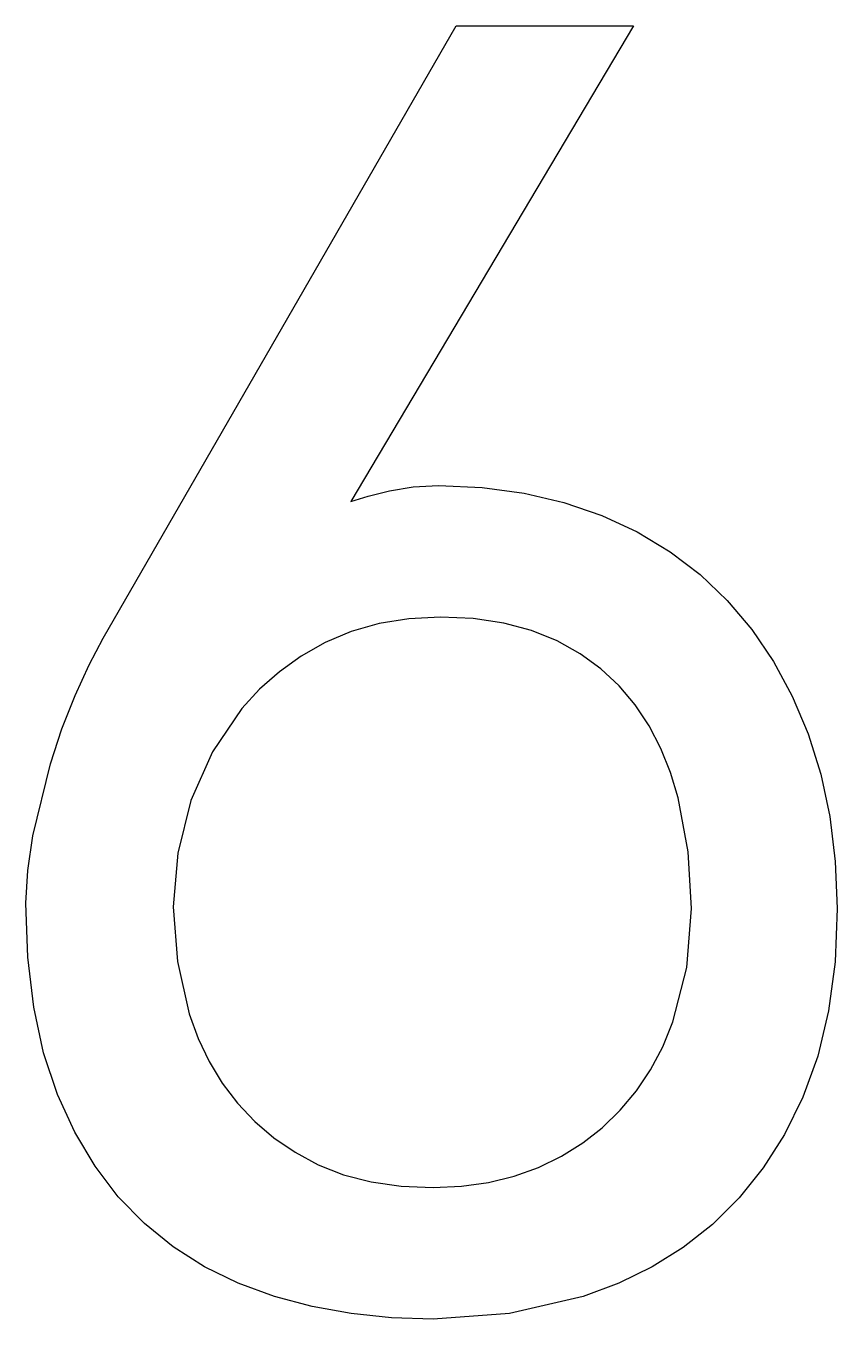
# Model space of a CAD drawing. Extents: x 0.7 to 7.1, y -0.1 to 10.1.
import ezdxf

# ---------------------------------------------------------------- set-up
doc = ezdxf.new("R2010")
doc.units = 0
doc.layers.get('0').update_dxf_attribs({"linetype": 'CONTINUOUS'})

msp = doc.modelspace()

# ---------------------------------------------------------------- linework, layer by layer
at = {"color": 0}
for p, q in [((1.264, 5.292), (4.056, 10.139)), ((5.458, 10.139), (3.222, 6.375)), ((4.056, 10.139), (5.458, 10.139)), ((3.361, 6.417), (3.528, 6.458)), ((3.528, 6.458), (3.715, 6.49)), ((3.715, 6.49), (3.917, 6.5)), ((3.917, 6.5), (4.263, 6.485)), ((4.263, 6.485), (4.594, 6.441)), ((3.222, 6.375), (3.361, 6.417)), ((4.594, 6.441), (4.909, 6.367)), ((4.909, 6.367), (5.208, 6.264)), ((5.208, 6.264), (5.489, 6.133)), ((5.489, 6.133), (5.748, 5.977)), ((5.748, 5.977), (5.986, 5.796)), ((5.986, 5.796), (6.201, 5.59)), ((6.201, 5.59), (6.395, 5.36)), ((3.681, 5.446), (3.446, 5.408)), ((3.931, 5.458), (3.681, 5.446)), ((4.191, 5.447), (3.931, 5.458)), ((4.432, 5.411), (4.191, 5.447)), ((3.226, 5.345), (3.021, 5.257)), ((3.446, 5.408), (3.226, 5.345)), ((4.653, 5.353), (4.432, 5.411)), ((4.854, 5.271), (4.653, 5.353)), ((6.395, 5.36), (6.566, 5.108)), ((1.153, 5.082), (1.264, 5.292)), ((3.021, 5.257), (2.831, 5.149)), ((5.036, 5.169), (4.854, 5.271)), ((2.831, 5.149), (2.658, 5.026)), ((5.2, 5.05), (5.036, 5.169)), ((1.042, 4.84), (1.153, 5.082)), ((2.658, 5.026), (2.501, 4.888)), ((5.345, 4.915), (5.2, 5.05)), ((6.566, 5.108), (6.714, 4.833)), ((5.472, 4.764), (5.345, 4.915)), ((0.938, 4.576), (1.042, 4.84)), ((2.501, 4.888), (2.361, 4.736)), ((6.714, 4.833), (6.84, 4.535)), ((2.361, 4.736), (2.128, 4.394)), ((5.582, 4.598), (5.472, 4.764)), ((0.847, 4.299), (0.938, 4.576)), ((5.675, 4.42), (5.582, 4.598)), ((6.84, 4.535), (6.941, 4.217)), ((5.752, 4.23), (5.675, 4.42)), ((2.128, 4.394), (1.958, 4.007)), ((0.708, 3.729), (0.847, 4.299)), ((5.812, 4.028), (5.752, 4.23)), ((6.941, 4.217), (7.012, 3.88)), ((1.958, 4.007), (1.854, 3.592)), ((5.891, 3.601), (5.812, 4.028)), ((7.012, 3.88), (7.055, 3.526)), ((0.667, 3.453), (0.708, 3.729)), ((1.854, 3.592), (1.819, 3.167)), ((5.917, 3.153), (5.891, 3.601)), ((7.055, 3.526), (7.069, 3.153)), ((0.653, 3.194), (0.667, 3.453)), ((0.668, 2.767), (0.653, 3.194)), ((1.819, 3.167), (1.851, 2.733)), ((5.88, 2.686), (5.917, 3.153)), ((7.069, 3.153), (7.053, 2.731)), ((0.715, 2.372), (0.668, 2.767)), ((1.851, 2.733), (1.944, 2.319)), ((5.771, 2.257), (5.88, 2.686)), ((7.053, 2.731), (7.002, 2.342)), ((0.793, 2.01), (0.715, 2.372)), ((1.944, 2.319), (2.015, 2.124)), ((5.69, 2.059), (5.771, 2.257)), ((7.002, 2.342), (6.917, 1.985)), ((2.015, 2.124), (2.102, 1.941)), ((5.594, 1.877), (5.69, 2.059)), ((0.903, 1.681), (0.793, 2.01)), ((6.917, 1.985), (6.799, 1.66)), ((2.102, 1.941), (2.206, 1.77)), ((5.482, 1.709), (5.594, 1.877)), ((2.206, 1.77), (2.326, 1.611)), ((1.04, 1.382), (0.903, 1.681)), ((5.354, 1.556), (5.482, 1.709)), ((6.799, 1.66), (6.652, 1.365)), ((2.326, 1.611), (2.463, 1.466)), ((5.212, 1.418), (5.354, 1.556)), ((2.463, 1.466), (2.615, 1.337)), ((1.2, 1.113), (1.04, 1.382)), ((2.615, 1.337), (2.782, 1.223)), ((5.057, 1.297), (5.212, 1.418)), ((6.652, 1.365), (6.484, 1.099)), ((4.889, 1.192), (5.057, 1.297)), ((2.782, 1.223), (2.965, 1.125)), ((4.708, 1.104), (4.889, 1.192)), ((1.383, 0.872), (1.2, 1.113)), ((2.965, 1.125), (3.165, 1.046)), ((3.165, 1.046), (3.384, 0.99)), ((4.312, 0.984), (4.516, 1.034)), ((4.516, 1.034), (4.708, 1.104)), ((6.484, 1.099), (6.295, 0.862)), ((3.384, 0.99), (3.62, 0.956)), ((3.62, 0.956), (3.875, 0.944)), ((3.875, 0.944), (4.099, 0.954)), ((4.099, 0.954), (4.312, 0.984)), ((1.59, 0.66), (1.383, 0.872)), ((6.295, 0.862), (6.083, 0.653)), ((1.819, 0.475), (1.59, 0.66)), ((6.083, 0.653), (5.853, 0.471)), ((2.066, 0.318), (1.819, 0.475)), ((5.853, 0.471), (5.606, 0.316)), ((2.332, 0.187), (2.066, 0.318)), ((5.606, 0.316), (5.342, 0.187)), ((2.618, 0.083), (2.332, 0.187)), ((5.342, 0.187), (5.062, 0.083)), ((2.918, 0.004), (2.618, 0.083)), ((3.227, -0.052), (2.918, 0.004)), ((5.062, 0.083), (4.477, -0.052)), ((3.546, -0.086), (3.227, -0.052)), ((3.875, -0.097), (3.546, -0.086)), ((4.477, -0.052), (3.875, -0.097))]:
    msp.add_line(p, q, dxfattribs=at)

doc.saveas('drawing.dxf')
